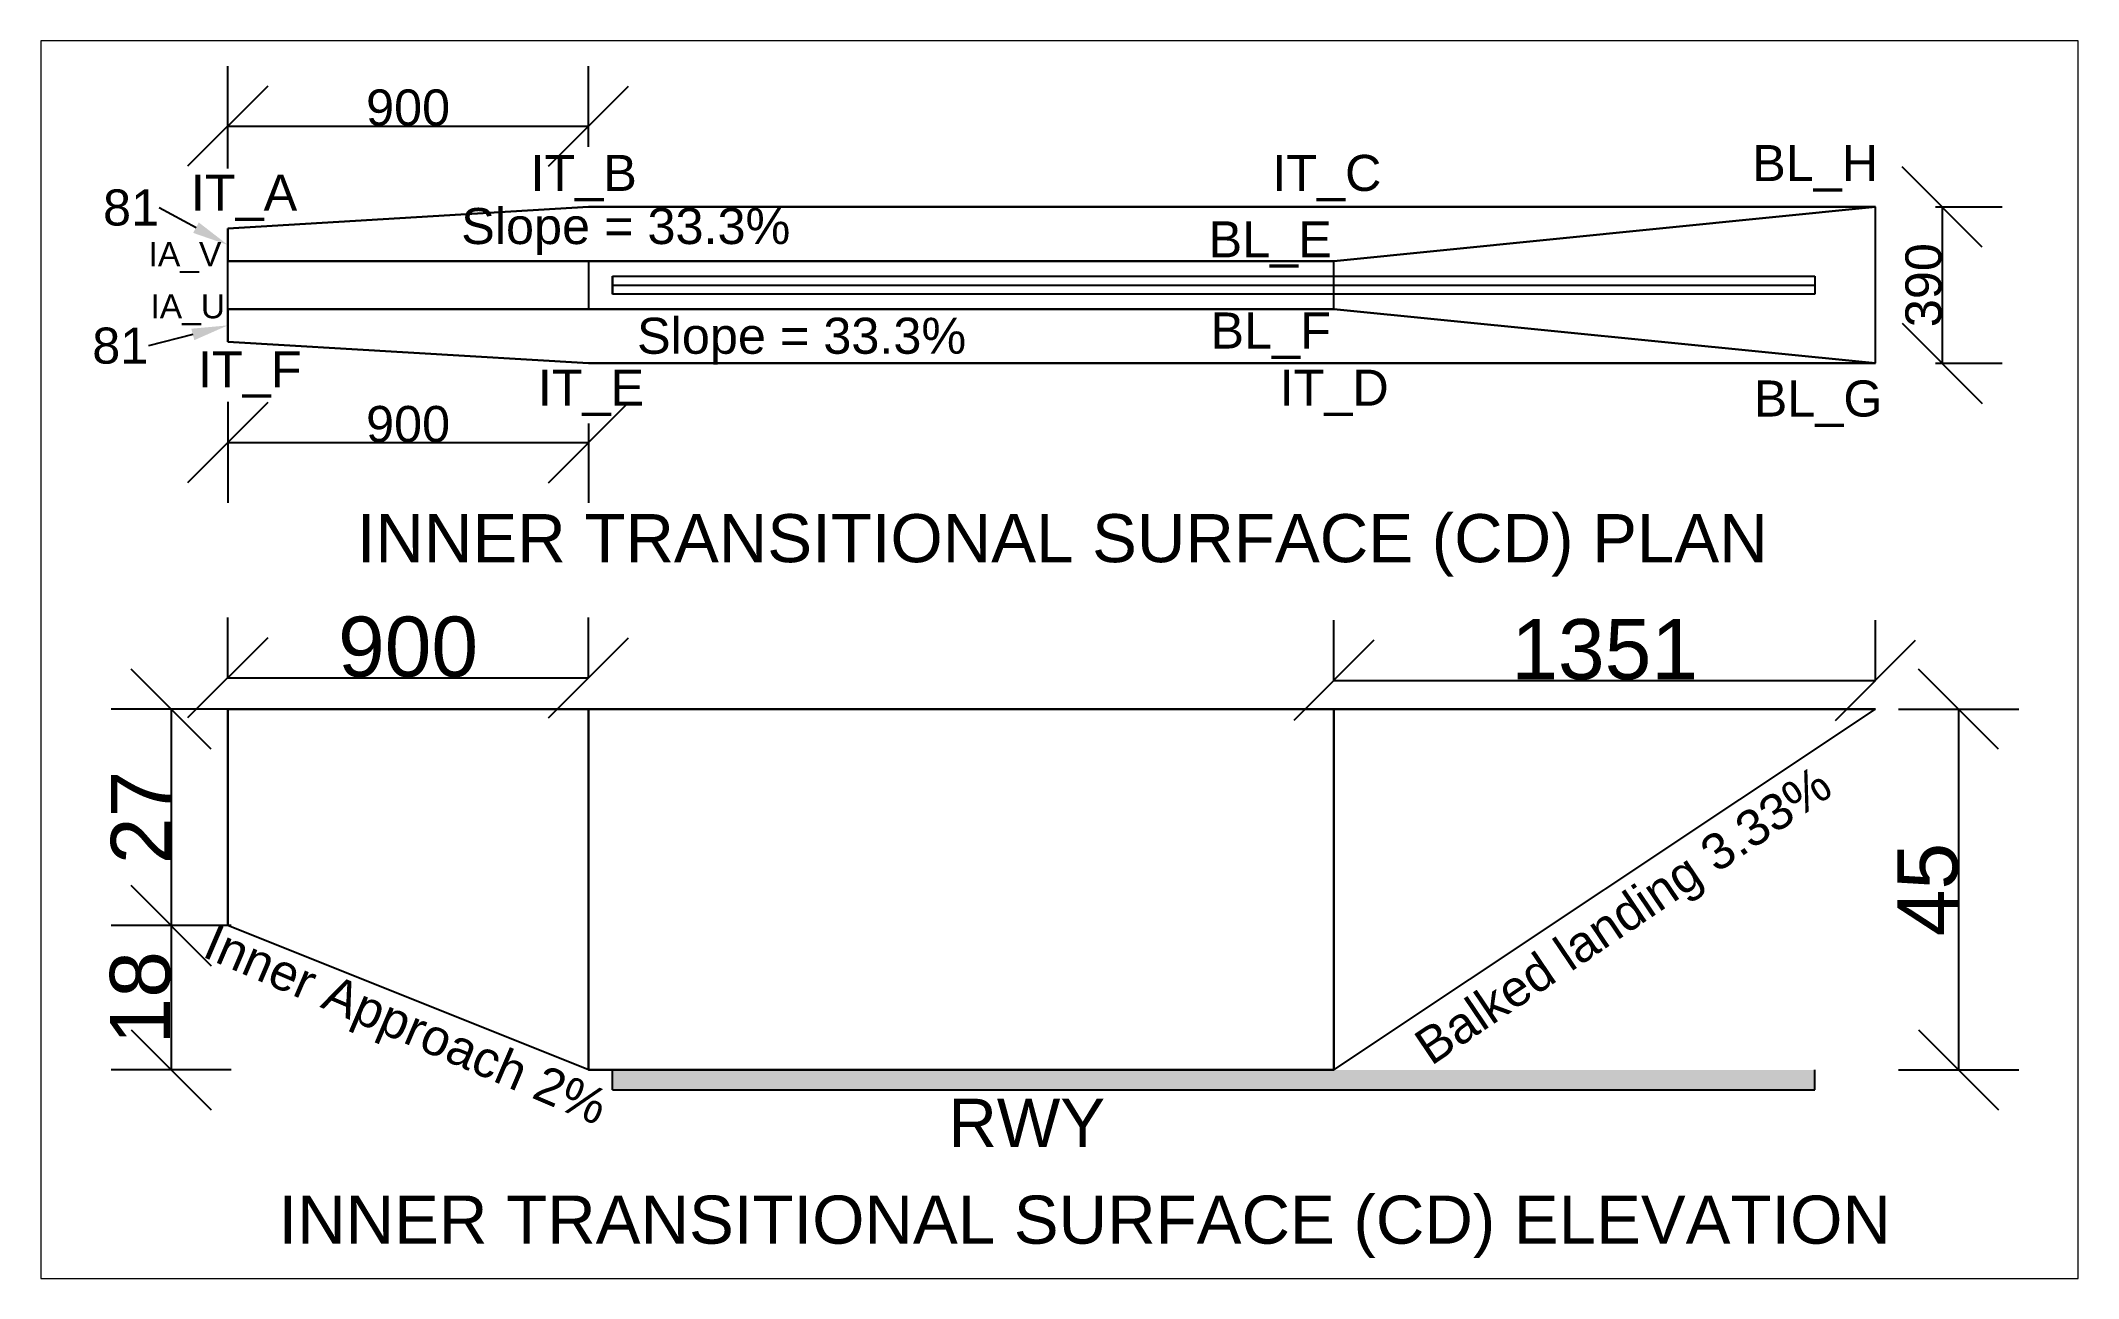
# Paper-space layout 'IA_CD' of a CAD drawing. Header units: metres. Extents: x 0.2 to 11.4, y 0.2 to 7.
# The model-space entities are those that its viewports show. They can reach past a viewport. Long polylines and large blocks are cut down to what shows.
import ezdxf
from ezdxf import colors
from ezdxf.entities.mleader import LeaderData, LeaderLine
from ezdxf.math import Vec2, Vec3

# ---------------------------------------------------------------- set-up
doc = ezdxf.new("R2010")
doc.units = ezdxf.units.M
doc.header["$MEASUREMENT"] = 0
doc.linetypes.add('ACAD_ISO02W100', pattern=[15, 12, -3])
for name, color, linetype in [('Approach', 20, 'Continuous'), ('Approach Elev', 132, 'Continuous'), ('Dimtxt', 82, 'Continuous'), ('Inner Approach', 220, 'Continuous'), ('Runway', 10, 'Continuous'), ('RWY CL', 80, 'ACAD_ISO02W100'), ('Text', 240, 'Continuous')]:
    doc.layers.add(name, color=color, linetype=linetype)
doc.layers.add('Blk landing', color=7, linetype='Continuous', true_color=0xf7c318)
doc.layers.add('IA', color=7, linetype='Continuous', lineweight=30, true_color=0x3f9933)
doc.styles.add('Dimtxt', font='arial.ttf', dxfattribs={"height": 425})
doc.styles.get("Standard").update_dxf_attribs({"font": 'arial.ttf', "height": 425})
doc.styles.add('style1', font='arial.ttf', dxfattribs={"height": 250})
doc.styles.add('style2', font='arial.ttf', dxfattribs={"height": 200})
doc.dimstyles.new('Elev standard', dxfattribs={"dimtxt": 425, "dimasz": 200, "dimexe": 150, "dimexo": 150, "dimgap": 0.09, "dimtad": 1, "dimdec": 0, "dimlfac": 0.05, "dimzin": 0, "dimdsep": 46, "dimtxsty": 'Dimtxt', "dimblk": 'OBLIQUE', "dimcen": 0.09, "dimclrt": 256, "dimadec": 0, "dimazin": 0, "dimtfac": 1, "dimtdec": 0, "dimtix": 1, "dimtofl": 0, "dimtmove": 0, "dimatfit": 0, "dimfxl": 150, "dimfxlon": 1, "dimtolj": 1, "dimtzin": 0, "dimarcsym": 0})
doc.dimstyles.new('Standard 200', dxfattribs={"dimtxt": 200, "dimasz": 200, "dimexe": 150, "dimexo": 150, "dimgap": 0.09, "dimtad": 1, "dimdec": 0, "dimzin": 0, "dimdsep": 46, "dimtxsty": 'style2', "dimblk": 'OBLIQUE', "dimcen": 0.09, "dimclrt": 256, "dimadec": 0, "dimazin": 0, "dimtfac": 1, "dimtdec": 0, "dimtix": 1, "dimtofl": 0, "dimtmove": 0, "dimatfit": 0, "dimfxl": 150, "dimfxlon": 1, "dimtolj": 1, "dimtzin": 0, "dimarcsym": 0})

# ---------------------------------------------------------------- blocks, each defined once
blk = doc.blocks.new('_Oblique')
at = {"color": 0, "linetype": 'ByBlock', "lineweight": -2}
blk.add_line((-0.5, -0.5), (0.5, 0.5), dxfattribs=at)
blk = doc.blocks.new('*D75')
at = {"layer": 'Defpoints', "color": 0, "transparency": 16777216}
for p in [(69410.7, 85161.2), (69410.7, 84959.7), (68510.7, 84905.7)]:
    blk.add_point(p, dxfattribs=at)
at = {"layer": 'IA', "color": 0, "lineweight": -2, "transparency": 16777216}
for p, q in [((68510.7, 85055.7), (68510.7, 85311.2)), ((69410.7, 85109.7), (69410.7, 85311.2)), ((68510.7, 85161.2), (69410.7, 85161.2))]:
    blk.add_line(p, q, dxfattribs=at)
at = {"layer": 'IA', "color": 0, "lineweight": -2, "transparency": 16777216, "xscale": 200, "yscale": 200, "zscale": 200, "rotation": 180}
blk.add_blockref('_Oblique', (68510.7, 85161.2), dxfattribs=at)
at = {"layer": 'IA', "color": 0, "lineweight": -2, "transparency": 16777216, "xscale": 200, "yscale": 200, "zscale": 200}
blk.add_blockref('_Oblique', (69410.7, 85161.2), dxfattribs=at)
at = {"layer": 'IA', "transparency": 16777216, "insert": (68960.7, 85207.3), "char_height": 200, "attachment_point": 5, "style": 'style2'}
blk.add_mtext('\\A1;{\\H0.45x;900}', dxfattribs=at)
blk = doc.blocks.new('*D76')
at = {"layer": 'Defpoints', "color": 0, "transparency": 16777216}
for p in [(68510.7, 84623.5), (69410.7, 84569.5), (69410.7, 84371.5)]:
    blk.add_point(p, dxfattribs=at)
at = {"layer": 'IA', "color": 0, "lineweight": -2, "transparency": 16777216}
for p, q in [((68510.7, 84473.5), (68510.7, 84221.5)), ((69410.7, 84419.5), (69410.7, 84221.5)), ((68510.7, 84371.5), (69410.7, 84371.5))]:
    blk.add_line(p, q, dxfattribs=at)
at = {"layer": 'IA', "color": 0, "lineweight": -2, "transparency": 16777216, "xscale": 200, "yscale": 200, "zscale": 200, "rotation": 180}
blk.add_blockref('_Oblique', (68510.7, 84371.5), dxfattribs=at)
at = {"layer": 'IA', "color": 0, "lineweight": -2, "transparency": 16777216, "xscale": 200, "yscale": 200, "zscale": 200}
blk.add_blockref('_Oblique', (69410.7, 84371.5), dxfattribs=at)
at = {"layer": 'IA', "transparency": 16777216, "insert": (68960.7, 84417.5), "char_height": 200, "attachment_point": 5, "style": 'style2'}
blk.add_mtext('\\A1;{\\H0.45x;900}', dxfattribs=at)
blk = doc.blocks.new('*D77')
at = {"layer": 'Defpoints', "color": 0, "transparency": 16777216}
for p in [(72622, 84959.7), (72622, 84569.5), (72788.3, 84569.5)]:
    blk.add_point(p, dxfattribs=at)
at = {"layer": 'IA', "color": 0, "lineweight": -2, "transparency": 16777216}
for p, q in [((72772, 84959.7), (72938.3, 84959.7)), ((72788.3, 84959.7), (72788.3, 84569.5)), ((72772, 84569.5), (72938.3, 84569.5))]:
    blk.add_line(p, q, dxfattribs=at)
at = {"layer": 'IA', "color": 0, "lineweight": -2, "transparency": 16777216, "xscale": 200, "yscale": 200, "zscale": 200}
for p, rotation in [((72788.3, 84959.7), 90), ((72788.3, 84569.5), 270)]:
    blk.add_blockref('_Oblique', p, dxfattribs=dict(at, rotation=rotation))
at = {"layer": 'IA', "transparency": 16777216, "insert": (72742.3, 84764.6), "char_height": 200, "attachment_point": 5, "rotation": 90, "style": 'style2'}
blk.add_mtext('\\A1;{\\H0.45x;390}', dxfattribs=at)
blk = doc.blocks.new('*D78')
at = {"layer": 'Defpoints', "color": 0, "transparency": 16777216}
for p in [(71270.7, 83706.3), (71270.7, 82806.3), (72829.4, 82806.3)]:
    blk.add_point(p, dxfattribs=at)
at = {"layer": 'Dimtxt', "color": 0, "lineweight": -2, "transparency": 16777216}
for p, q in [((72679.4, 83706.3), (72979.4, 83706.3)), ((72829.4, 83706.3), (72829.4, 82806.3)), ((72679.4, 82806.3), (72979.4, 82806.3))]:
    blk.add_line(p, q, dxfattribs=at)
at = {"layer": 'Dimtxt', "color": 0, "lineweight": -2, "transparency": 16777216, "xscale": 200, "yscale": 200, "zscale": 200}
for p, rotation in [((72829.4, 83706.3), 90), ((72829.4, 82806.3), 270)]:
    blk.add_blockref('_Oblique', p, dxfattribs=dict(at, rotation=rotation))
at = {"layer": 'Dimtxt', "transparency": 16777216, "insert": (72753, 83256.3), "char_height": 425, "attachment_point": 5, "rotation": 90, "style": 'Dimtxt'}
blk.add_mtext('\\A1;{\\H0.35294x;45}', dxfattribs=at)
blk = doc.blocks.new('*D79')
at = {"layer": 'Defpoints', "color": 0, "transparency": 16777216}
for p in [(69410.7, 83784.8), (68510.7, 83706.3), (69410.7, 83706.3)]:
    blk.add_point(p, dxfattribs=at)
at = {"layer": 'Dimtxt', "color": 0, "lineweight": -2, "transparency": 16777216}
for p, q in [((68510.7, 83784.8), (68510.7, 83934.8)), ((69410.7, 83784.8), (69410.7, 83934.8)), ((68510.7, 83784.8), (69410.7, 83784.8))]:
    blk.add_line(p, q, dxfattribs=at)
at = {"layer": 'Dimtxt', "color": 0, "lineweight": -2, "transparency": 16777216, "xscale": 200, "yscale": 200, "zscale": 200, "rotation": 180}
blk.add_blockref('_Oblique', (68510.7, 83784.8), dxfattribs=at)
at = {"layer": 'Dimtxt', "color": 0, "lineweight": -2, "transparency": 16777216, "xscale": 200, "yscale": 200, "zscale": 200}
blk.add_blockref('_Oblique', (69410.7, 83784.8), dxfattribs=at)
at = {"layer": 'Dimtxt', "transparency": 16777216, "insert": (68960.7, 83861.4), "char_height": 200, "attachment_point": 5, "style": 'style2'}
blk.add_mtext('\\A1;{\\H0.75x;900}', dxfattribs=at)
blk = doc.blocks.new('*D80')
at = {"layer": 'Defpoints', "color": 0, "transparency": 16777216}
for p in [(72622, 83778.3), (71270.7, 83706.3), (72622, 83706.3)]:
    blk.add_point(p, dxfattribs=at)
at = {"layer": 'Dimtxt', "color": 0, "lineweight": -2, "transparency": 16777216}
for p, q in [((71270.7, 83778.3), (71270.7, 83928.3)), ((72622, 83778.3), (72622, 83928.3)), ((71270.7, 83778.3), (72622, 83778.3))]:
    blk.add_line(p, q, dxfattribs=at)
at = {"layer": 'Dimtxt', "color": 0, "lineweight": -2, "transparency": 16777216, "xscale": 200, "yscale": 200, "zscale": 200, "rotation": 180}
blk.add_blockref('_Oblique', (71270.7, 83778.3), dxfattribs=at)
at = {"layer": 'Dimtxt', "color": 0, "lineweight": -2, "transparency": 16777216, "xscale": 200, "yscale": 200, "zscale": 200}
blk.add_blockref('_Oblique', (72622, 83778.3), dxfattribs=at)
at = {"layer": 'Dimtxt', "transparency": 16777216, "insert": (71946.3, 83855.1), "char_height": 200, "attachment_point": 5, "style": 'style2'}
blk.add_mtext('\\A1;{\\H0.75x;1351}', dxfattribs=at)
blk = doc.blocks.new('*D82')
at = {"layer": 'Defpoints', "color": 0, "transparency": 16777216}
for p in [(69410.7, 83706.3), (68369.5, 83166.3), (69410.7, 83166.3)]:
    blk.add_point(p, dxfattribs=at)
at = {"layer": 'Dimtxt', "color": 0, "lineweight": -2, "transparency": 16777216}
for p, q in [((68519.5, 83706.3), (68219.5, 83706.3)), ((68369.5, 83706.3), (68369.5, 83166.3)), ((68519.5, 83166.3), (68219.5, 83166.3))]:
    blk.add_line(p, q, dxfattribs=at)
at = {"layer": 'Dimtxt', "color": 0, "lineweight": -2, "transparency": 16777216, "xscale": 200, "yscale": 200, "zscale": 200}
for p, rotation in [((68369.5, 83706.3), 90), ((68369.5, 83166.3), 270)]:
    blk.add_blockref('_Oblique', p, dxfattribs=dict(at, rotation=rotation))
at = {"layer": 'Dimtxt', "transparency": 16777216, "insert": (68294.1, 83436.3), "char_height": 425, "attachment_point": 5, "rotation": 90, "style": 'Dimtxt'}
blk.add_mtext('\\A1;{\\H0.35294x;27}', dxfattribs=at)
blk = doc.blocks.new('*D83')
at = {"layer": 'Defpoints', "color": 0, "transparency": 16777216}
for p in [(69410.7, 83166.3), (68369.5, 82806.3), (69410.7, 82806.3)]:
    blk.add_point(p, dxfattribs=at)
at = {"layer": 'Dimtxt', "color": 0, "lineweight": -2, "transparency": 16777216}
for p, q in [((68519.5, 83166.3), (68219.5, 83166.3)), ((68369.5, 83166.3), (68369.5, 82806.3)), ((68519.5, 82806.3), (68219.5, 82806.3))]:
    blk.add_line(p, q, dxfattribs=at)
at = {"layer": 'Dimtxt', "color": 0, "lineweight": -2, "transparency": 16777216, "xscale": 200, "yscale": 200, "zscale": 200}
for p, rotation in [((68369.5, 83166.3), 90), ((68369.5, 82806.3), 270)]:
    blk.add_blockref('_Oblique', p, dxfattribs=dict(at, rotation=rotation))
at = {"layer": 'Dimtxt', "transparency": 16777216, "insert": (68292.8, 82986.3), "char_height": 425, "attachment_point": 5, "rotation": 90, "style": 'Dimtxt'}
blk.add_mtext('\\A1;{\\H0.35294x;18}', dxfattribs=at)

msp = doc.modelspace()

# ---------------------------------------------------------------- hatches: boundary and pattern name
at = {"layer": 'Approach Elev'}
h = msp.add_hatch(color=256, dxfattribs=at)
h.dxf.hatch_style = 1
h.paths.add_polyline_path([(72470.7, 82806.3), (69470.7, 82806.3), (69470.7, 82756.3), (72470.7, 82756.3)])

# ---------------------------------------------------------------- linework, layer by layer
msp.add_line((68510.7, 83706.3), (72622, 83706.3))
at = {"layer": 'Approach'}
msp.add_line((69470.7, 82756.3), (72470.7, 82756.3), dxfattribs=at)
at = {"layer": 'Approach Elev'}
for p, q in [((69470.7, 82756.3), (69470.7, 82806.3)), ((72470.7, 82756.3), (72470.7, 82806.3))]:
    msp.add_line(p, q, dxfattribs=at)
at = {"layer": 'Blk landing'}
for p, q in [((71270.7, 84824.6), (72622, 84959.7)), ((72622, 84569.5), (72622, 84959.7)), ((71270.7, 84704.6), (71270.7, 84824.6)), ((71270.7, 84704.6), (72622, 84569.5)), ((71270.7, 82806.3), (72622, 83706.3))]:
    msp.add_line(p, q, dxfattribs=at)
at = {"layer": 'IA'}
for p, q in [((68510.7, 84905.7), (69410.7, 84959.7)), ((69410.7, 84959.7), (72622, 84959.7)), ((71270.7, 84824.6), (72622, 84959.7)), ((68510.7, 84824.6), (68510.7, 84905.7)), ((68510.7, 84824.6), (71270.7, 84824.6)), ((68510.7, 84704.6), (71270.7, 84704.6)), ((68510.7, 84704.6), (68510.7, 84623.5)), ((71270.7, 84704.6), (72622, 84569.5)), ((68510.7, 84623.5), (69410.7, 84569.5)), ((69410.7, 84569.5), (72622, 84569.5)), ((68510.7, 83706.3), (69410.7, 83706.3)), ((68510.7, 83166.3), (68510.7, 83706.3)), ((69410.7, 82806.3), (69410.7, 83706.3)), ((69410.7, 83706.3), (71270.7, 83706.3)), ((71270.7, 83706.3), (71270.7, 82806.3)), ((71270.7, 83706.3), (72622, 83706.3)), ((71270.7, 82806.3), (69410.7, 82806.3))]:
    msp.add_line(p, q, dxfattribs=at)
at = {"layer": 'Inner Approach'}
for p, q in [((68510.7, 84824.6), (69410.7, 84824.6)), ((68510.7, 84704.6), (68510.7, 84824.6)), ((69410.7, 84824.6), (69410.7, 84704.6)), ((69410.7, 84704.6), (68510.7, 84704.6)), ((69410.7, 82806.3), (68510.7, 83166.3))]:
    msp.add_line(p, q, dxfattribs=at)
at = {"layer": 'Runway'}
for p, q in [((69470.7, 84787.1), (72470.7, 84787.1)), ((69470.7, 84742.1), (69470.7, 84787.1)), ((69470.7, 84787.1), (69470.7, 84742.1)), ((72470.7, 84787.1), (72470.7, 84742.1)), ((72470.7, 84742.1), (69470.7, 84742.1))]:
    msp.add_line(p, q, dxfattribs=at)
at = {"layer": 'RWY CL'}
msp.add_line((69470.7, 84764.6), (72470.7, 84764.6), dxfattribs=at)

# ---------------------------------------------------------------- texts
at = {"layer": 'Approach', "char_height": 120, "attachment_point": 1, "style": 'style2'}
for s, insert in [('INNER TRANSITIONAL SURFACE (CD) PLAN', (68832.6, 84193.2)), ('INNER TRANSITIONAL SURFACE (CD) ELEVATION', (68637.3, 82492.6))]:
    msp.add_mtext_dynamic_manual_height_columns(s, width=13303.507, gutter_width=2125, heights=[0], dxfattribs=dict(at, insert=insert))
at = {"layer": 'Dimtxt', "char_height": 90, "attachment_point": 3}
for insert in [(69914.5, 84957.1), (70353.3, 84683.3)]:
    msp.add_mtext_dynamic_manual_height_columns('Slope = 33.3%', width=1776.87, gutter_width=1, heights=[644.6], dxfattribs=dict(at, insert=insert))
for s, insert, rotation in [('Balked landing 3.33%', (72470.8, 83570.4), 34.0363), ('Inner Approach 2%', (69468.2, 82749.3), 336.8111)]:
    msp.add_mtext_dynamic_manual_height_columns(s, width=1776.87, gutter_width=1, heights=[644.6], dxfattribs=dict(at, insert=insert, rotation=rotation))
at = {"layer": 'Dimtxt', "insert": (70308.8, 82734.2), "char_height": 120, "attachment_point": 1, "style": 'style2'}
msp.add_mtext_dynamic_manual_height_columns('RWY', width=1650.888, gutter_width=1000, heights=[0], dxfattribs=at)
at = {"layer": 'Text', "char_height": 90, "attachment_point": 3, "style": 'style1'}
for s, insert in [('BL_H', (72628.9, 85114.2)), ('BL_F', (71263.2, 84696.4)), ('BL_G', (72639.7, 84526.7))]:
    msp.add_mtext_dynamic_manual_height_columns(s, width=99.134, gutter_width=1, heights=[0], dxfattribs=dict(at, insert=insert))
at = {"layer": 'Text', "attachment_point": 3}
for s, insert, char_height in [('IT_B', (69531.6, 85089.6), 90), ('IT_C', (71389.3, 85089.6), 90), ('IT_A', (68684.1, 85040.5), 90), ('BL_E', (71265.6, 84923.9), 90), ('IA_V', (68494.9, 84871.9), 60), ('IA_U', (68504.1, 84741.8), 60), ('IT_F', (68694.9, 84599.7), 90), ('IT_E', (69549.9, 84553.8), 90), ('IT_D', (71407.6, 84553.8), 90)]:
    msp.add_mtext_dynamic_manual_height_columns(s, width=99.134, gutter_width=1, heights=[0], dxfattribs=dict(at, insert=insert, char_height=char_height))

# ---------------------------------------------------------------- dimensions: what is measured, and where the dimension line sits
at = {"layer": 'Dimtxt'}
for base, p1, p2, picture, middle in [((69410.7, 83784.8), (68510.7, 83706.3), (69410.7, 83706.3), '*D79', (68960.7, 83861.4)), ((72622, 83778.3), (71270.7, 83706.3), (72622, 83706.3), '*D80', (71946.3, 83855.1))]:
    dim = msp.add_linear_dim(base=base, p1=p1, p2=p2, text='{\\H0.75x;<>}', dimstyle='Standard 200', dxfattribs=at)
    dim.commit()
    dim.dimension.update_dxf_attribs({"geometry": picture, "text_midpoint": middle})
for base, p1, p2, picture, middle in [((68369.5, 83166.3), (69410.7, 83706.3), (69410.7, 83166.3), '*D82', (68294.1, 83436.3)), ((72829.4, 82806.3), (71270.7, 83706.3), (71270.7, 82806.3), '*D78', (72753, 83256.3)), ((68369.5, 82806.3), (69410.7, 83166.3), (69410.7, 82806.3), '*D83', (68292.8, 82986.3))]:
    dim = msp.add_linear_dim(base=base, p1=p1, p2=p2, angle=90, text='{\\H0.35294x;<>}', dimstyle='Elev standard', dxfattribs=at)
    dim.commit()
    dim.dimension.update_dxf_attribs({"geometry": picture, "text_midpoint": middle})
at = {"layer": 'IA'}
for base, p1, p2, picture, middle in [((69410.7, 85161.2), (68510.7, 84905.7), (69410.7, 84959.7), '*D75', (68960.7, 85207.3)), ((69410.7, 84371.5), (68510.7, 84623.5), (69410.7, 84569.5), '*D76', (68960.7, 84417.5))]:
    dim = msp.add_linear_dim(base=base, p1=p1, p2=p2, text='{\\H0.45x;<>}', dimstyle='Standard 200', dxfattribs=at)
    dim.commit()
    dim.dimension.update_dxf_attribs({"geometry": picture, "text_midpoint": middle})
dim = msp.add_linear_dim(base=(72788.3, 84569.5), p1=(72622, 84959.7), p2=(72622, 84569.5), angle=90, text='{\\H0.45x;<>}', dimstyle='Standard 200', dxfattribs=at)
dim.commit()
dim.dimension.update_dxf_attribs({"geometry": '*D77', "text_midpoint": (72742.3, 84764.6)})

# ---------------------------------------------------------------- leaders
at = {"layer": 'Dimtxt'}
ml = msp.add_multileader_mtext('Standard', dxfattribs=at)
ml.set_content('81', color=256)
ml.set_leader_properties()
ml.build(insert=Vec2(0, 0))
ml.multileader.update_dxf_attribs({"dogleg_length": 0.36, "arrow_head_size": 90})
ctx = ml.context
ctx.base_point, ctx.char_height, ctx.arrow_head_size, ctx.landing_gap_size, ctx.plane_origin = Vec3(68227.7, 84957.6), 90, 90, 0.09, Vec3(68510.7, 84865.1)
ctx.text_align_type = 2
notes = []
notes.append((ctx, [(0, (1, 1, 0), (68339.9, 84957.6), (-1, 0), 0.36, [(0, [(68510.7, 84865.1)], 0, [])])]))
ctx.mtext.insert, ctx.mtext.alignment, ctx.mtext.flow_direction = Vec3(68339.4, 85003.4), 3, 5
ml = msp.add_multileader_mtext('Standard', dxfattribs=at)
ml.set_content('81', color=256)
ml.set_leader_properties()
ml.build(insert=Vec2(0, 0))
ml.multileader.update_dxf_attribs({"dogleg_length": 0.36, "arrow_head_size": 90})
ctx = ml.context
ctx.base_point, ctx.char_height, ctx.arrow_head_size, ctx.landing_gap_size, ctx.plane_origin = Vec3(68200.8, 84612.9), 90, 90, 0.09, Vec3(68510.7, 84664.1)
ctx.text_align_type = 2
notes.append((ctx, [(0, (1, 1, 0), (68313, 84612.9), (-1, 0), 0.36, [(0, [(68510.7, 84664.1)], 0, [])])]))
ctx.mtext.insert, ctx.mtext.alignment, ctx.mtext.flow_direction = Vec3(68312.5, 84658.7), 3, 5
for ctx, leaders in notes:
    for number, flags, end, landing, length, lines in leaders:
        leader = LeaderData()
        leader.index, (leader.has_last_leader_line, leader.has_dogleg_vector, leader.attachment_direction) = number, flags
        leader.last_leader_point, leader.dogleg_vector, leader.dogleg_length = Vec3(end), Vec3(landing), length
        for number, points, colour, breaks in lines:
            line = LeaderLine()
            line.index, line.vertices, line.color, line.breaks = number, Vec3.list(points), colors.encode_raw_color(colour), breaks
            leader.lines.append(line)
        ctx.leaders.append(leader)

psp = doc.layouts.new('IA_CD')

# ---------------------------------------------------------------- viewports
at = {"layer": '0'}
psp.add_viewport(center=(5.787, 3.606), size=(11.145, 6.77023), view_center_point=(70586.237, 83830.166), view_height=3088.18702, dxfattribs=at)

doc.saveas('drawing.dxf')
